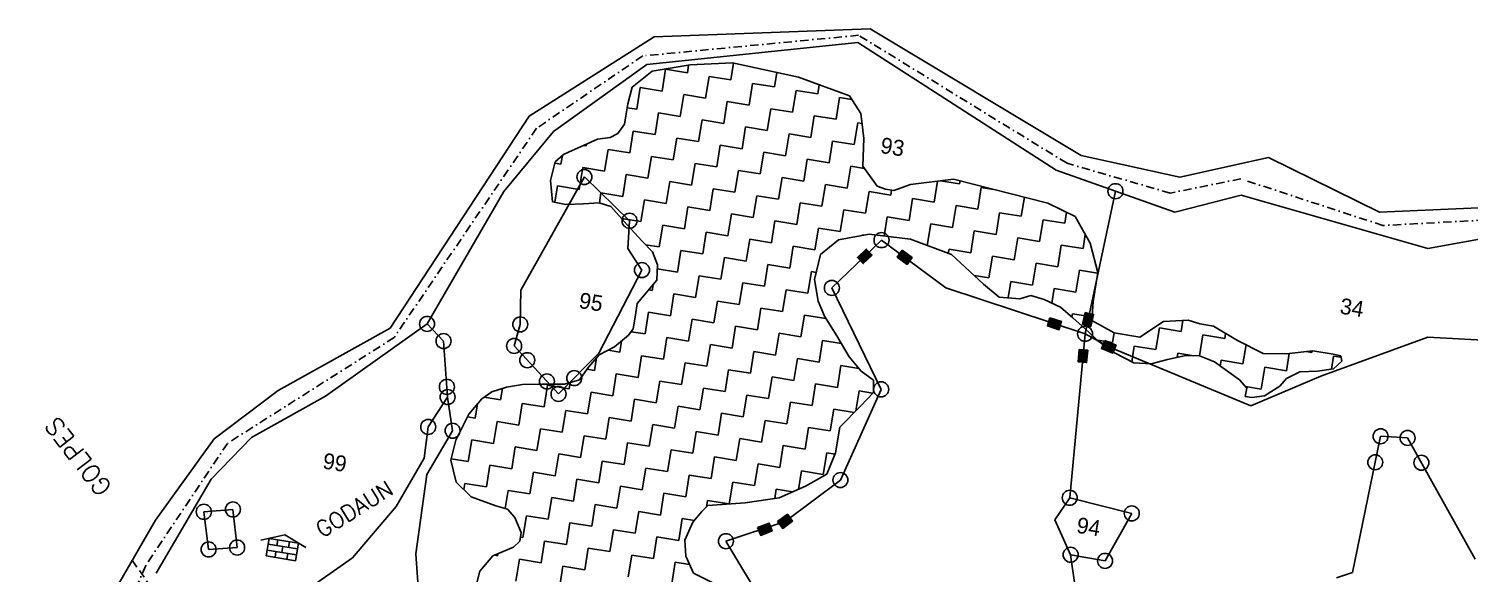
# Model space of a CAD drawing. Header units: metres. Extents: x 318079 to 324759, y 1863980 to 1868406.
# Drawn here: x 320701 to 321569, y 1867805 to 1868132 of the extents above; entities that cross this region are included whole.
import ezdxf

# ---------------------------------------------------------------- set-up
doc = ezdxf.new("R2010")
doc.units = ezdxf.units.M
doc.linetypes.add('DASHDOT', pattern=[1, 0.5, -0.25, 0, -0.25])
doc.linetypes.add('DASHED', pattern=[0.75, 0.5, -0.25])
for name, color, linetype in [('LINE_FOOTPATH', 1, 'DASHED'), ('POLY_HATCH', 12, 'Continuous'), ('POLY_PARCEL', 6, 'Continuous'), ('POLY_WATER', 4, 'Continuous'), ('TEXT_MAPIN', 7, 'Continuous'), ('TEXT_MAPOUT', 7, 'Continuous'), ('TEXT_PARCEL', 7, 'Continuous'), ('V_BOUND_STREAM_LINE', 7, 'DASHDOT')]:
    doc.layers.add(name, color=color, linetype=linetype)
doc.styles.get("Standard").update_dxf_attribs({"font": 'simplex.shx'})
doc.styles.add('TEXT_MAP', font='')
doc.styles.get('TEXT_MAP').set_extended_font_data('Kruti Dev 050')

msp = doc.modelspace()

# ---------------------------------------------------------------- hatches: boundary and pattern name
for points in [[(321200.45, 1867994.71), (321204, 1867991.02), (321209.32, 1867996.15), (321205.78, 1867999.83)], [(321230.4, 1867990.58), (321233.45, 1867994.69), (321227.51, 1867999.09), (321224.46, 1867994.98)], [(321321.94, 1867951.24), (321323.54, 1867956.09), (321316.52, 1867958.41), (321314.92, 1867953.55)], [(321342.74, 1867960.43), (321337.74, 1867961.5), (321336.2, 1867954.27), (321341.2, 1867953.21)], [(321354.35, 1867937.11), (321356.31, 1867941.83), (321349.48, 1867944.66), (321347.52, 1867939.94)], [(321333.49, 1867931.96), (321338.58, 1867931.48), (321339.27, 1867938.84), (321334.18, 1867939.32)], [(321161.41, 1867835.97), (321158.35, 1867840.07), (321152.43, 1867835.64), (321155.49, 1867831.55)], [(321149.1, 1867830.03), (321147.25, 1867834.8), (321140.36, 1867832.12), (321142.21, 1867827.36)]]:
    msp.add_hatch(color=256).paths.add_polyline_path(points)

# ---------------------------------------------------------------- linework, layer by layer
for p, q in [((320846, 1867825.56), (320844.28, 1867814.95)), ((320844.85, 1867818.49), (320862.54, 1867815.63)), ((320863.12, 1867819.16), (320845.42, 1867822.03)), ((320863.69, 1867822.7), (320846, 1867825.56)), ((320851.3, 1867824.71), (320850.73, 1867821.17)), ((320853.7, 1867817.06), (320854.27, 1867820.6)), ((320857.81, 1867820.02), (320858.38, 1867823.56)), ((320861.97, 1867812.09), (320863.69, 1867822.7)), ((320844.28, 1867814.95), (320861.97, 1867812.09)), ((320850.16, 1867817.63), (320849.59, 1867814.09)), ((320856.66, 1867812.95), (320857.24, 1867816.48))]:
    msp.add_line(p, q)
for points in [[(321209.32, 1867996.15), (321204, 1867991.02), (321200.45, 1867994.71), (321205.78, 1867999.83)], [(321227.51, 1867999.09), (321233.45, 1867994.69), (321230.4, 1867990.58), (321224.46, 1867994.98)], [(321316.52, 1867958.41), (321323.54, 1867956.09), (321321.94, 1867951.24), (321314.92, 1867953.55)], [(321336.2, 1867954.27), (321337.74, 1867961.5), (321342.74, 1867960.43), (321341.2, 1867953.21)], [(321349.48, 1867944.66), (321356.31, 1867941.83), (321354.35, 1867937.11), (321347.52, 1867939.94)], [(321339.27, 1867938.84), (321338.58, 1867931.48), (321333.49, 1867931.96), (321334.18, 1867939.32)], [(321152.43, 1867835.64), (321158.35, 1867840.07), (321161.41, 1867835.97), (321155.49, 1867831.55)], [(321140.36, 1867832.12), (321147.25, 1867834.8), (321149.1, 1867830.03), (321142.21, 1867827.36)]]:
    msp.add_lwpolyline(points, close=True)
for points in [[(320855.42, 1867827.72), (320840.97, 1867824.41)], [(320855.42, 1867827.72), (320868.09, 1867820.03)]]:
    msp.add_lwpolyline(points)
for centre in [(321035.98, 1868043.21), (321355.97, 1868034.66), (321063.19, 1868016.84), (321215.01, 1868005.16), (321070.7, 1867987.17), (321185.08, 1867976.38), (320941.18, 1867954.73), (320997.38, 1867954.42), (320951.14, 1867944.4), (321337.63, 1867948.75), (320993.66, 1867941.44), (321001.59, 1867932.88), (321013.43, 1867920.08), (321029.89, 1867922.08), (320953.14, 1867916.81), (320953.59, 1867910.67), (321020.41, 1867912.54), (321214.8, 1867915.31), (320941.89, 1867892.68), (320956.59, 1867890.38), (321515.71, 1867887.06), (321531.96, 1867886.03), (321512.48, 1867871.37), (321540.27, 1867871.13), (321190.23, 1867860.7), (321328.4, 1867850.01), (320806.71, 1867841.56), (320824.26, 1867842.97), (321365.8, 1867840.61), (321121.28, 1867823.87), (320809.58, 1867818.9), (320826.77, 1867820.04), (321328.97, 1867815.69), (321349.7, 1867812)]:
    msp.add_circle(centre, 4.52)
at = {"layer": 'LINE_FOOTPATH', "ltscale": 10}
msp.add_line((320763.6, 1867812.43), (320789.25, 1867775.28), dxfattribs=at)
at = {"layer": 'POLY_HATCH'}
for p, q in [((321076.92, 1868107.03), (321064.81, 1868097.4)), ((321099.67, 1868110.72), (321076.92, 1868107.03)), ((321125.18, 1868111.86), (321099.67, 1868110.72)), ((321164.94, 1868103.32), (321125.18, 1868111.86)), ((321064.81, 1868097.4), (321062.13, 1868087.31)), ((321195.81, 1868092.01), (321164.94, 1868103.32)), ((321062.13, 1868087.31), (321060.96, 1868080.12)), ((321202.54, 1868081.44), (321195.81, 1868092.01)), ((321060.96, 1868080.12), (321060.13, 1868074.99)), ((321204.33, 1868066.41), (321202.54, 1868081.44)), ((321060.13, 1868074.99), (321056.05, 1868069.33)), ((321033.67, 1868061.37), (321026.83, 1868058.26)), ((321043.91, 1868066.03), (321033.67, 1868061.37)), ((321051.44, 1868066.92), (321043.91, 1868066.03)), ((321056.05, 1868069.33), (321051.44, 1868066.92)), ((321203.73, 1868049.66), (321204.33, 1868066.41)), ((321023.42, 1868056.71), (321018.47, 1868052.24)), ((321026.83, 1868058.26), (321023.42, 1868056.71)), ((321018.47, 1868052.24), (321015.62, 1868041.12)), ((321212.35, 1868037.73), (321203.73, 1868049.66)), ((321015.62, 1868041.12), (321016.71, 1868028.31)), ((321217.33, 1868035.87), (321212.35, 1868037.73)), ((321222.47, 1868035.04), (321217.33, 1868035.87)), ((321232.55, 1868038.68), (321222.47, 1868035.04)), ((321258.39, 1868041.87), (321232.55, 1868038.68)), ((321315.13, 1868027.43), (321258.39, 1868041.87)), ((321016.71, 1868028.31), (321024.75, 1868026.7)), ((321024.75, 1868026.7), (321035.37, 1868027.09)), ((321035.37, 1868027.09), (321044.95, 1868027.64)), ((321044.95, 1868027.64), (321051.98, 1868025.45)), ((321331.78, 1868019.47), (321315.13, 1868027.43)), ((321051.98, 1868025.45), (321061.8, 1868014.39)), ((321340.76, 1868003.27), (321331.78, 1868019.47)), ((321061.8, 1868014.39), (321070.75, 1868004.51)), ((321070.75, 1868004.51), (321077.12, 1867998.22)), ((321178.16, 1867996.59), (321189.07, 1868005.36)), ((321189.07, 1868005.36), (321207.55, 1868008.69)), ((321207.55, 1868008.69), (321232.39, 1868005.72)), ((321232.39, 1868005.72), (321257.26, 1867996.43)), ((321345.3, 1867985.69), (321340.76, 1868003.27)), ((321077.12, 1867998.22), (321080.07, 1867990.37)), ((321174.64, 1867981.37), (321178.16, 1867996.59)), ((321257.26, 1867996.43), (321276.53, 1867978.58)), ((321080.07, 1867990.37), (321079.6, 1867980.97)), ((321342.48, 1867968.24), (321345.3, 1867985.69)), ((321079.6, 1867980.97), (321067.86, 1867967.07)), ((321176.76, 1867968.39), (321174.64, 1867981.37)), ((321276.53, 1867978.58), (321285.81, 1867970.76)), ((321067.86, 1867967.07), (321066.53, 1867958.86)), ((321180.58, 1867959.34), (321176.76, 1867968.39)), ((321285.81, 1867970.76), (321298.31, 1867969.79)), ((321298.31, 1867969.79), (321304.98, 1867971.87)), ((321304.98, 1867971.87), (321313.04, 1867969.51)), ((321313.04, 1867969.51), (321322.82, 1867964.77)), ((321341.68, 1867956.79), (321342.48, 1867968.24)), ((321066.53, 1867958.86), (321065.37, 1867951.68)), ((321188.17, 1867947.59), (321180.58, 1867959.34)), ((321322.82, 1867964.77), (321330.22, 1867958.31)), ((321330.22, 1867958.31), (321337.61, 1867951.85)), ((321065.37, 1867951.68), (321062.65, 1867947.91)), ((321337.61, 1867951.85), (321345.87, 1867944.19)), ((321355.25, 1867949.33), (321341.68, 1867956.79)), ((321370.67, 1867946.83), (321355.25, 1867949.33)), ((321384.83, 1867956.13), (321370.67, 1867946.83)), ((321399.72, 1867956.88), (321384.83, 1867956.13)), ((321406.75, 1867954.69), (321399.72, 1867956.88)), ((321414.98, 1867953.36), (321406.75, 1867954.69)), ((321429.4, 1867944.7), (321414.98, 1867953.36)), ((321054.12, 1867940.86), (321044.9, 1867936.03)), ((321062.65, 1867947.91), (321054.12, 1867940.86)), ((321195.6, 1867934.8), (321188.17, 1867947.59)), ((321345.87, 1867944.19), (321355.32, 1867937.4)), ((321445.02, 1867936.91), (321429.4, 1867944.7)), ((321044.9, 1867936.03), (321038.43, 1867928.65)), ((321202.66, 1867926.29), (321195.6, 1867934.8)), ((321355.32, 1867937.4), (321366.99, 1867931.3)), ((321366.99, 1867931.3), (321377.44, 1867930.66)), ((321377.44, 1867930.66), (321387.36, 1867933.27)), ((321387.36, 1867933.27), (321398.3, 1867935.71)), ((321398.3, 1867935.71), (321406.69, 1867935.41)), ((321406.69, 1867935.41), (321415.61, 1867931.86)), ((321415.61, 1867931.86), (321430.73, 1867920.99)), ((321458.72, 1867936.8), (321445.02, 1867936.91)), ((321474.8, 1867938.41), (321458.72, 1867936.8)), ((321487.14, 1867936.42), (321474.8, 1867938.41)), ((321491.81, 1867935.46), (321487.14, 1867936.42)), ((321487.4, 1867927.75), (321492.34, 1867932.22)), ((321492.34, 1867932.22), (321491.81, 1867935.46)), ((321038.43, 1867928.65), (321032.99, 1867921.11)), ((321210.22, 1867920.85), (321202.66, 1867926.29)), ((321459.01, 1867921.81), (321467.03, 1867925.78)), ((321467.03, 1867925.78), (321477.65, 1867926.17)), ((321477.65, 1867926.17), (321487.4, 1867927.75)), ((320980.13, 1867913.87), (320974.16, 1867909.57)), ((320989.02, 1867916.64), (320980.13, 1867913.87)), ((320998.77, 1867918.22), (320989.02, 1867916.64)), ((321010.41, 1867918.44), (320998.77, 1867918.22)), ((321024.1, 1867918.34), (321010.41, 1867918.44)), ((321032.99, 1867921.11), (321024.1, 1867918.34)), ((321210.09, 1867913.5), (321210.22, 1867920.85)), ((321430.73, 1867920.99), (321435.21, 1867916.05)), ((321435.21, 1867916.05), (321434.07, 1867911.1)), ((321445.71, 1867911.33), (321455.09, 1867917.18)), ((321455.09, 1867917.18), (321459.01, 1867921.81)), ((320974.16, 1867909.57), (320966.33, 1867900.3)), ((321189.82, 1867892.56), (321202.42, 1867905.26)), ((321202.42, 1867905.26), (321210.09, 1867913.5)), ((321434.07, 1867911.1), (321438.18, 1867910.44)), ((321438.18, 1867910.44), (321445.71, 1867911.33)), ((320966.33, 1867900.3), (320958.53, 1867884.71)), ((321187.33, 1867877.16), (321189.82, 1867892.56)), ((320958.53, 1867884.71), (320955.51, 1867872.56)), ((320955.51, 1867872.56), (320958.66, 1867859.42)), ((321182.09, 1867864.32), (321187.33, 1867877.16)), ((321169.28, 1867856.92), (321182.09, 1867864.32)), ((320958.66, 1867859.42), (320967.78, 1867850.57)), ((321153.4, 1867850.01), (321169.28, 1867856.92)), ((320967.78, 1867850.57), (320982.56, 1867845.25)), ((320982.56, 1867845.25), (320989.6, 1867843.06)), ((321106.7, 1867841.77), (321110.45, 1867845.37)), ((321110.45, 1867845.37), (321132.87, 1867847.01)), ((321132.87, 1867847.01), (321153.4, 1867850.01)), ((320989.6, 1867843.06), (320994.07, 1867838.12)), ((320994.07, 1867838.12), (320997.88, 1867829.08)), ((321101.42, 1867835.25), (321106.7, 1867841.77)), ((320997.88, 1867829.08), (320997.05, 1867823.95)), ((321096.51, 1867824.46), (321101.42, 1867835.25)), ((320993.31, 1867820.35), (320980.84, 1867814.99)), ((320997.05, 1867823.95), (320993.31, 1867820.35)), ((321097.08, 1867814.89), (321096.51, 1867824.46)), ((320980.84, 1867814.99), (320973.01, 1867805.73)), ((321101.75, 1867804.66), (321097.08, 1867814.89)), ((320973.01, 1867805.73), (320970.32, 1867795.63)), ((321126.23, 1867792.42), (321101.75, 1867804.66))]:
    msp.add_line(p, q, dxfattribs=at)
at = {"layer": 'POLY_HATCH', "linetype": 'Continuous'}
for p, q in [((321082.79, 1868094.94), (321084.91, 1868108.05)), ((321082.79, 1868094.94), (321084.91, 1868108.05)), ((321084.91, 1868108.05), (321098.02, 1868105.93)), ((321084.91, 1868108.05), (321098.02, 1868105.93)), ((321098.02, 1868105.93), (321098.77, 1868110.57)), ((321098.02, 1868105.93), (321098.77, 1868110.57)), ((321124.23, 1868101.69), (321125.85, 1868111.71)), ((321124.23, 1868101.69), (321125.85, 1868111.71)), ((321150.44, 1868097.45), (321151.84, 1868106.13)), ((321150.44, 1868097.45), (321151.84, 1868106.13)), ((321067.57, 1868083.96), (321069.69, 1868097.06)), ((321067.57, 1868083.96), (321069.69, 1868097.06)), ((321069.69, 1868097.06), (321082.79, 1868094.94)), ((321069.69, 1868097.06), (321082.79, 1868094.94)), ((321109, 1868090.7), (321111.12, 1868103.81)), ((321109, 1868090.7), (321111.12, 1868103.81)), ((321111.12, 1868103.81), (321124.23, 1868101.69)), ((321111.12, 1868103.81), (321124.23, 1868101.69)), ((321135.21, 1868086.46), (321137.33, 1868099.57)), ((321135.21, 1868086.46), (321137.33, 1868099.57)), ((321137.33, 1868099.57), (321150.44, 1868097.45)), ((321137.33, 1868099.57), (321150.44, 1868097.45)), ((321176.65, 1868093.21), (321177.54, 1868098.7)), ((321176.65, 1868093.21), (321177.54, 1868098.7)), ((321093.78, 1868079.72), (321095.9, 1868092.82)), ((321093.78, 1868079.72), (321095.9, 1868092.82)), ((321095.9, 1868092.82), (321109, 1868090.7)), ((321095.9, 1868092.82), (321109, 1868090.7)), ((321119.99, 1868075.48), (321122.11, 1868088.58)), ((321119.99, 1868075.48), (321122.11, 1868088.58)), ((321122.11, 1868088.58), (321135.21, 1868086.46)), ((321122.11, 1868088.58), (321135.21, 1868086.46)), ((321161.42, 1868082.22), (321163.54, 1868095.33)), ((321161.42, 1868082.22), (321163.54, 1868095.33)), ((321163.54, 1868095.33), (321176.65, 1868093.21)), ((321163.54, 1868095.33), (321176.65, 1868093.21)), ((321187.63, 1868077.98), (321189.75, 1868091.09)), ((321187.63, 1868077.98), (321189.75, 1868091.09)), ((321189.75, 1868091.09), (321197.16, 1868089.89)), ((321189.75, 1868091.09), (321197.16, 1868089.89)), ((321061.74, 1868084.9), (321067.57, 1868083.96)), ((321061.74, 1868084.9), (321067.57, 1868083.96)), ((321078.55, 1868068.73), (321080.67, 1868081.84)), ((321078.55, 1868068.73), (321080.67, 1868081.84)), ((321080.67, 1868081.84), (321093.78, 1868079.72)), ((321080.67, 1868081.84), (321093.78, 1868079.72)), ((321146.2, 1868071.24), (321148.32, 1868084.34)), ((321146.2, 1868071.24), (321148.32, 1868084.34)), ((321148.32, 1868084.34), (321161.42, 1868082.22)), ((321148.32, 1868084.34), (321161.42, 1868082.22)), ((321172.41, 1868067), (321174.53, 1868080.1)), ((321172.41, 1868067), (321174.53, 1868080.1)), ((321174.53, 1868080.1), (321187.63, 1868077.98)), ((321174.53, 1868080.1), (321187.63, 1868077.98)), ((321063.33, 1868057.75), (321065.45, 1868070.85)), ((321063.33, 1868057.75), (321065.45, 1868070.85)), ((321065.45, 1868070.85), (321078.55, 1868068.73)), ((321065.45, 1868070.85), (321078.55, 1868068.73)), ((321104.76, 1868064.49), (321106.88, 1868077.6)), ((321104.76, 1868064.49), (321106.88, 1868077.6)), ((321106.88, 1868077.6), (321119.99, 1868075.48)), ((321106.88, 1868077.6), (321119.99, 1868075.48)), ((321130.97, 1868060.25), (321133.09, 1868073.36)), ((321130.97, 1868060.25), (321133.09, 1868073.36)), ((321133.09, 1868073.36), (321146.2, 1868071.24)), ((321133.09, 1868073.36), (321146.2, 1868071.24)), ((321198.62, 1868062.76), (321200.74, 1868075.86)), ((321198.62, 1868062.76), (321200.74, 1868075.86)), ((321200.74, 1868075.86), (321203.26, 1868075.46)), ((321200.74, 1868075.86), (321203.26, 1868075.46)), ((321035.57, 1868062.24), (321037.12, 1868061.98)), ((321035.57, 1868062.24), (321037.12, 1868061.98)), ((321037.12, 1868061.98), (321037.28, 1868063.02)), ((321037.12, 1868061.98), (321037.28, 1868063.02)), ((321089.54, 1868053.51), (321091.66, 1868066.61)), ((321089.54, 1868053.51), (321091.66, 1868066.61)), ((321091.66, 1868066.61), (321104.76, 1868064.49)), ((321091.66, 1868066.61), (321104.76, 1868064.49)), ((321115.75, 1868049.27), (321117.87, 1868062.37)), ((321115.75, 1868049.27), (321117.87, 1868062.37)), ((321117.87, 1868062.37), (321130.97, 1868060.25)), ((321117.87, 1868062.37), (321130.97, 1868060.25)), ((321157.18, 1868056.01), (321159.3, 1868069.12)), ((321157.18, 1868056.01), (321159.3, 1868069.12)), ((321159.3, 1868069.12), (321172.41, 1868067)), ((321159.3, 1868069.12), (321172.41, 1868067)), ((321183.39, 1868051.77), (321185.51, 1868064.88)), ((321183.39, 1868051.77), (321185.51, 1868064.88)), ((321185.51, 1868064.88), (321198.62, 1868062.76)), ((321185.51, 1868064.88), (321198.62, 1868062.76)), ((321021.89, 1868051), (321022.71, 1868056.07)), ((321021.89, 1868051), (321022.71, 1868056.07)), ((321048.1, 1868046.76), (321050.22, 1868059.86)), ((321048.1, 1868046.76), (321050.22, 1868059.86)), ((321050.22, 1868059.86), (321063.33, 1868057.75)), ((321050.22, 1868059.86), (321063.33, 1868057.75)), ((321074.31, 1868042.52), (321076.43, 1868055.63)), ((321074.31, 1868042.52), (321076.43, 1868055.63)), ((321076.43, 1868055.63), (321089.54, 1868053.51)), ((321076.43, 1868055.63), (321089.54, 1868053.51)), ((321141.96, 1868045.03), (321144.08, 1868058.13)), ((321141.96, 1868045.03), (321144.08, 1868058.13)), ((321144.08, 1868058.13), (321157.18, 1868056.01)), ((321144.08, 1868058.13), (321157.18, 1868056.01)), ((321168.17, 1868040.79), (321170.29, 1868053.89)), ((321168.17, 1868040.79), (321170.29, 1868053.89)), ((321170.29, 1868053.89), (321183.39, 1868051.77)), ((321170.29, 1868053.89), (321183.39, 1868051.77)), ((321018.3, 1868051.58), (321021.89, 1868051)), ((321018.3, 1868051.58), (321021.89, 1868051)), ((321032.88, 1868035.77), (321035, 1868048.88)), ((321032.88, 1868035.77), (321035, 1868048.88)), ((321035, 1868048.88), (321048.1, 1868046.76)), ((321035, 1868048.88), (321048.1, 1868046.76)), ((321059.09, 1868031.53), (321061.21, 1868044.64)), ((321059.09, 1868031.53), (321061.21, 1868044.64)), ((321061.21, 1868044.64), (321074.31, 1868042.52)), ((321061.21, 1868044.64), (321074.31, 1868042.52)), ((321100.52, 1868038.28), (321102.64, 1868051.39)), ((321100.52, 1868038.28), (321102.64, 1868051.39)), ((321102.64, 1868051.39), (321115.75, 1868049.27)), ((321102.64, 1868051.39), (321115.75, 1868049.27)), ((321126.73, 1868034.04), (321128.85, 1868047.15)), ((321126.73, 1868034.04), (321128.85, 1868047.15)), ((321128.85, 1868047.15), (321141.96, 1868045.03)), ((321128.85, 1868047.15), (321141.96, 1868045.03)), ((321194.38, 1868036.55), (321196.5, 1868049.65)), ((321194.38, 1868036.55), (321196.5, 1868049.65)), ((321196.5, 1868049.65), (321204.7, 1868048.33)), ((321196.5, 1868049.65), (321204.7, 1868048.33)), ((321018.17, 1868028.02), (321019.77, 1868037.89)), ((321018.17, 1868028.02), (321019.77, 1868037.89)), ((321019.77, 1868037.89), (321032.88, 1868035.77)), ((321019.77, 1868037.89), (321032.88, 1868035.77)), ((321085.3, 1868027.29), (321087.42, 1868040.4)), ((321085.3, 1868027.29), (321087.42, 1868040.4)), ((321087.42, 1868040.4), (321100.52, 1868038.28)), ((321087.42, 1868040.4), (321100.52, 1868038.28)), ((321111.51, 1868023.06), (321113.63, 1868036.16)), ((321111.51, 1868023.06), (321113.63, 1868036.16)), ((321113.63, 1868036.16), (321126.73, 1868034.04)), ((321113.63, 1868036.16), (321126.73, 1868034.04)), ((321152.94, 1868029.8), (321155.06, 1868042.91)), ((321152.94, 1868029.8), (321155.06, 1868042.91)), ((321155.06, 1868042.91), (321168.17, 1868040.79)), ((321155.06, 1868042.91), (321168.17, 1868040.79)), ((321179.15, 1868025.56), (321181.27, 1868038.67)), ((321179.15, 1868025.56), (321181.27, 1868038.67)), ((321181.27, 1868038.67), (321194.38, 1868036.55)), ((321181.27, 1868038.67), (321194.38, 1868036.55)), ((321220.59, 1868032.31), (321221.07, 1868035.27)), ((321220.59, 1868032.31), (321221.07, 1868035.27)), ((321246.8, 1868028.07), (321248.84, 1868040.69)), ((321246.8, 1868028.07), (321248.84, 1868040.69)), ((321250.58, 1868040.9), (321262.03, 1868039.05)), ((321250.58, 1868040.9), (321262.03, 1868039.05)), ((321262.03, 1868039.05), (321262.32, 1868040.87)), ((321262.03, 1868039.05), (321262.32, 1868040.87)), ((321273.01, 1868023.83), (321275.13, 1868036.93)), ((321273.01, 1868023.83), (321275.13, 1868036.93)), ((321275.13, 1868036.93), (321282.4, 1868035.76)), ((321275.13, 1868036.93), (321282.4, 1868035.76)), ((321045.01, 1868027.63), (321045.98, 1868033.65)), ((321045.01, 1868027.63), (321045.98, 1868033.65)), ((321045.98, 1868033.65), (321059.09, 1868031.53)), ((321045.98, 1868033.65), (321059.09, 1868031.53)), ((321070.07, 1868016.31), (321072.19, 1868029.41)), ((321070.07, 1868016.31), (321072.19, 1868029.41)), ((321072.19, 1868029.41), (321085.3, 1868027.29)), ((321072.19, 1868029.41), (321085.3, 1868027.29)), ((321137.72, 1868018.82), (321139.84, 1868031.92)), ((321137.72, 1868018.82), (321139.84, 1868031.92)), ((321139.84, 1868031.92), (321152.94, 1868029.8)), ((321139.84, 1868031.92), (321152.94, 1868029.8)), ((321163.93, 1868014.58), (321166.05, 1868027.68)), ((321163.93, 1868014.58), (321166.05, 1868027.68)), ((321166.05, 1868027.68), (321179.15, 1868025.56)), ((321166.05, 1868027.68), (321179.15, 1868025.56)), ((321205.37, 1868021.32), (321207.49, 1868034.43)), ((321205.37, 1868021.32), (321207.49, 1868034.43)), ((321207.49, 1868034.43), (321220.59, 1868032.31)), ((321207.49, 1868034.43), (321220.59, 1868032.31)), ((321231.58, 1868017.08), (321233.7, 1868030.19)), ((321231.58, 1868017.08), (321233.7, 1868030.19)), ((321233.7, 1868030.19), (321246.8, 1868028.07)), ((321233.7, 1868030.19), (321246.8, 1868028.07)), ((321299.22, 1868019.59), (321301.07, 1868031.01)), ((321299.22, 1868019.59), (321301.07, 1868031.01)), ((321058.42, 1868018.19), (321070.07, 1868016.31)), ((321058.42, 1868018.19), (321070.07, 1868016.31)), ((321096.28, 1868012.07), (321098.4, 1868025.17)), ((321096.28, 1868012.07), (321098.4, 1868025.17)), ((321098.4, 1868025.17), (321111.51, 1868023.06)), ((321098.4, 1868025.17), (321111.51, 1868023.06)), ((321122.49, 1868007.83), (321124.61, 1868020.94)), ((321122.49, 1868007.83), (321124.61, 1868020.94)), ((321124.61, 1868020.94), (321137.72, 1868018.82)), ((321124.61, 1868020.94), (321137.72, 1868018.82)), ((321190.14, 1868010.34), (321192.26, 1868023.44)), ((321190.14, 1868010.34), (321192.26, 1868023.44)), ((321192.26, 1868023.44), (321205.37, 1868021.32)), ((321192.26, 1868023.44), (321205.37, 1868021.32)), ((321216.6, 1868007.61), (321218.47, 1868019.2)), ((321216.6, 1868007.61), (321218.47, 1868019.2)), ((321218.47, 1868019.2), (321231.58, 1868017.08)), ((321218.47, 1868019.2), (321231.58, 1868017.08)), ((321257.79, 1868012.84), (321259.91, 1868025.95)), ((321257.79, 1868012.84), (321259.91, 1868025.95)), ((321259.91, 1868025.95), (321273.01, 1868023.83)), ((321259.91, 1868025.95), (321273.01, 1868023.83)), ((321284, 1868008.6), (321286.12, 1868021.71)), ((321284, 1868008.6), (321286.12, 1868021.71)), ((321286.12, 1868021.71), (321299.22, 1868019.59)), ((321286.12, 1868021.71), (321299.22, 1868019.59)), ((321325.43, 1868015.35), (321326.51, 1868021.99)), ((321325.43, 1868015.35), (321326.51, 1868021.99)), ((321081.06, 1868001.08), (321083.18, 1868014.19)), ((321081.06, 1868001.08), (321083.18, 1868014.19)), ((321083.18, 1868014.19), (321096.28, 1868012.07)), ((321083.18, 1868014.19), (321096.28, 1868012.07)), ((321107.27, 1867996.84), (321109.39, 1868009.95)), ((321107.27, 1867996.84), (321109.39, 1868009.95)), ((321109.39, 1868009.95), (321122.49, 1868007.83)), ((321109.39, 1868009.95), (321122.49, 1868007.83)), ((321148.7, 1868003.59), (321150.82, 1868016.7)), ((321148.7, 1868003.59), (321150.82, 1868016.7)), ((321150.82, 1868016.7), (321163.93, 1868014.58)), ((321150.82, 1868016.7), (321163.93, 1868014.58)), ((321174.92, 1867999.35), (321177.03, 1868012.46)), ((321174.92, 1867999.35), (321177.03, 1868012.46)), ((321177.03, 1868012.46), (321190.14, 1868010.34)), ((321177.03, 1868012.46), (321190.14, 1868010.34)), ((321242.57, 1868001.92), (321244.68, 1868014.96)), ((321242.57, 1868001.92), (321244.68, 1868014.96)), ((321244.68, 1868014.96), (321257.79, 1868012.84)), ((321244.68, 1868014.96), (321257.79, 1868012.84)), ((321268.77, 1867997.62), (321270.89, 1868010.72)), ((321268.77, 1867997.62), (321270.89, 1868010.72)), ((321270.89, 1868010.72), (321284, 1868008.6)), ((321270.89, 1868010.72), (321284, 1868008.6)), ((321310.21, 1868004.36), (321312.33, 1868017.47)), ((321310.21, 1868004.36), (321312.33, 1868017.47)), ((321312.33, 1868017.47), (321325.43, 1868015.35)), ((321312.33, 1868017.47), (321325.43, 1868015.35)), ((321072.88, 1868002.41), (321081.06, 1868001.08)), ((321072.88, 1868002.41), (321081.06, 1868001.08)), ((321133.48, 1867992.6), (321135.6, 1868005.71)), ((321133.48, 1867992.6), (321135.6, 1868005.71)), ((321135.6, 1868005.71), (321148.7, 1868003.59)), ((321135.6, 1868005.71), (321148.7, 1868003.59)), ((321159.69, 1867988.37), (321161.81, 1868001.47)), ((321159.69, 1867988.37), (321161.81, 1868001.47)), ((321161.81, 1868001.47), (321174.92, 1867999.35)), ((321161.81, 1868001.47), (321174.92, 1867999.35)), ((321203.19, 1868007.9), (321203.25, 1868008.22)), ((321203.19, 1868007.9), (321203.25, 1868008.22)), ((321203.25, 1868008.22), (321204.13, 1868008.07)), ((321203.25, 1868008.22), (321204.13, 1868008.07)), ((321294.98, 1867993.38), (321297.1, 1868006.48)), ((321294.98, 1867993.38), (321297.1, 1868006.48)), ((321297.1, 1868006.48), (321310.21, 1868004.36)), ((321297.1, 1868006.48), (321310.21, 1868004.36)), ((321321.19, 1867989.14), (321323.31, 1868002.24)), ((321321.19, 1867989.14), (321323.31, 1868002.24)), ((321323.31, 1868002.24), (321336.42, 1868000.12)), ((321323.31, 1868002.24), (321336.42, 1868000.12)), ((321336.42, 1868000.12), (321337.79, 1868008.62)), ((321336.42, 1868000.12), (321337.79, 1868008.62)), ((321092.04, 1867985.86), (321094.16, 1867998.96)), ((321092.04, 1867985.86), (321094.16, 1867998.96)), ((321094.16, 1867998.96), (321107.27, 1867996.84)), ((321094.16, 1867998.96), (321107.27, 1867996.84)), ((321118.25, 1867981.62), (321120.37, 1867994.72)), ((321118.25, 1867981.62), (321120.37, 1867994.72)), ((321120.37, 1867994.72), (321133.48, 1867992.6)), ((321120.37, 1867994.72), (321133.48, 1867992.6)), ((321255.25, 1867997.18), (321255.67, 1867999.74)), ((321255.25, 1867997.18), (321255.67, 1867999.74)), ((321255.67, 1867999.74), (321268.77, 1867997.62)), ((321255.67, 1867999.74), (321268.77, 1867997.62)), ((321279.76, 1867982.39), (321281.88, 1867995.5)), ((321279.76, 1867982.39), (321281.88, 1867995.5)), ((321281.88, 1867995.5), (321294.98, 1867993.38)), ((321281.88, 1867995.5), (321294.98, 1867993.38)), ((321079.94, 1867987.82), (321092.04, 1867985.86)), ((321079.94, 1867987.82), (321092.04, 1867985.86)), ((321103.03, 1867970.63), (321105.15, 1867983.74)), ((321103.03, 1867970.63), (321105.15, 1867983.74)), ((321105.15, 1867983.74), (321118.25, 1867981.62)), ((321105.15, 1867983.74), (321118.25, 1867981.62)), ((321144.46, 1867977.38), (321146.58, 1867990.49)), ((321144.46, 1867977.38), (321146.58, 1867990.49)), ((321146.58, 1867990.49), (321159.69, 1867988.37)), ((321146.58, 1867990.49), (321159.69, 1867988.37)), ((321170.68, 1867973.14), (321172.8, 1867986.25)), ((321170.68, 1867973.14), (321172.8, 1867986.25)), ((321172.8, 1867986.25), (321175.66, 1867985.78)), ((321172.8, 1867986.25), (321175.66, 1867985.78)), ((321270.86, 1867983.83), (321279.76, 1867982.39)), ((321270.86, 1867983.83), (321279.76, 1867982.39)), ((321305.97, 1867978.15), (321308.09, 1867991.26)), ((321305.97, 1867978.15), (321308.09, 1867991.26)), ((321308.09, 1867991.26), (321321.19, 1867989.14)), ((321308.09, 1867991.26), (321321.19, 1867989.14)), ((321332.18, 1867973.91), (321334.3, 1867987.02)), ((321332.18, 1867973.91), (321334.3, 1867987.02)), ((321334.3, 1867987.02), (321345.23, 1867985.25)), ((321334.3, 1867987.02), (321345.23, 1867985.25)), ((321074.74, 1867975.21), (321076.82, 1867974.87)), ((321074.74, 1867975.21), (321076.82, 1867974.87)), ((321076.82, 1867974.87), (321077.38, 1867978.34)), ((321076.82, 1867974.87), (321077.38, 1867978.34)), ((321129.24, 1867966.39), (321131.36, 1867979.5)), ((321129.24, 1867966.39), (321131.36, 1867979.5)), ((321131.36, 1867979.5), (321144.46, 1867977.38)), ((321131.36, 1867979.5), (321144.46, 1867977.38)), ((321155.45, 1867962.15), (321157.57, 1867975.26)), ((321155.45, 1867962.15), (321157.57, 1867975.26)), ((321157.57, 1867975.26), (321170.68, 1867973.14)), ((321157.57, 1867975.26), (321170.68, 1867973.14)), ((321291.26, 1867970.33), (321292.86, 1867980.27)), ((321291.26, 1867970.33), (321292.86, 1867980.27)), ((321292.86, 1867980.27), (321305.97, 1867978.15)), ((321292.86, 1867980.27), (321305.97, 1867978.15)), ((321317.66, 1867967.27), (321319.07, 1867976.03)), ((321317.66, 1867967.27), (321319.07, 1867976.03)), ((321319.07, 1867976.03), (321332.18, 1867973.91)), ((321319.07, 1867976.03), (321332.18, 1867973.91)), ((321087.8, 1867959.65), (321089.92, 1867972.75)), ((321087.8, 1867959.65), (321089.92, 1867972.75)), ((321089.92, 1867972.75), (321103.03, 1867970.63)), ((321089.92, 1867972.75), (321103.03, 1867970.63)), ((321114.01, 1867955.41), (321116.13, 1867968.51)), ((321114.01, 1867955.41), (321116.13, 1867968.51)), ((321116.13, 1867968.51), (321129.24, 1867966.39)), ((321116.13, 1867968.51), (321129.24, 1867966.39)), ((321072.58, 1867948.66), (321074.7, 1867961.77)), ((321072.58, 1867948.66), (321074.7, 1867961.77)), ((321074.7, 1867961.77), (321087.8, 1867959.65)), ((321074.7, 1867961.77), (321087.8, 1867959.65)), ((321098.79, 1867944.42), (321100.91, 1867957.53)), ((321098.79, 1867944.42), (321100.91, 1867957.53)), ((321100.91, 1867957.53), (321114.01, 1867955.41)), ((321100.91, 1867957.53), (321114.01, 1867955.41)), ((321140.23, 1867951.17), (321142.34, 1867964.27)), ((321140.23, 1867951.17), (321142.34, 1867964.27)), ((321142.34, 1867964.27), (321155.45, 1867962.15)), ((321142.34, 1867964.27), (321155.45, 1867962.15)), ((321166.44, 1867946.93), (321168.56, 1867960.03)), ((321166.44, 1867946.93), (321168.56, 1867960.03)), ((321168.56, 1867960.03), (321181.48, 1867957.94)), ((321168.56, 1867960.03), (321181.48, 1867957.94)), ((321329.72, 1867958.74), (321330.06, 1867960.81)), ((321329.72, 1867958.74), (321330.06, 1867960.81)), ((321330.06, 1867960.81), (321341.83, 1867958.9)), ((321330.06, 1867960.81), (321341.83, 1867958.9)), ((321064.17, 1867950.02), (321072.58, 1867948.66)), ((321064.17, 1867950.02), (321072.58, 1867948.66)), ((321125, 1867940.18), (321127.12, 1867953.29)), ((321125, 1867940.18), (321127.12, 1867953.29)), ((321127.12, 1867953.29), (321140.23, 1867951.17)), ((321127.12, 1867953.29), (321140.23, 1867951.17)), ((321151.21, 1867935.94), (321153.33, 1867949.05)), ((321151.21, 1867935.94), (321153.33, 1867949.05)), ((321153.33, 1867949.05), (321166.44, 1867946.93)), ((321153.33, 1867949.05), (321166.44, 1867946.93)), ((321354.15, 1867943.46), (321355.11, 1867949.4)), ((321354.15, 1867943.46), (321355.11, 1867949.4)), ((321380.36, 1867939.22), (321382.48, 1867952.33)), ((321380.36, 1867939.22), (321382.48, 1867952.33)), ((321382.48, 1867952.33), (321395.59, 1867950.21)), ((321382.48, 1867952.33), (321395.59, 1867950.21)), ((321395.59, 1867950.21), (321396.64, 1867956.72)), ((321395.59, 1867950.21), (321396.64, 1867956.72)), ((321421.8, 1867945.97), (321422.28, 1867948.98)), ((321421.8, 1867945.97), (321422.28, 1867948.98)), ((321057.35, 1867937.68), (321058.45, 1867944.43)), ((321057.35, 1867937.68), (321058.45, 1867944.43)), ((321083.56, 1867933.44), (321085.68, 1867946.54)), ((321083.56, 1867933.44), (321085.68, 1867946.54)), ((321085.68, 1867946.54), (321098.79, 1867944.42)), ((321085.68, 1867946.54), (321098.79, 1867944.42)), ((321109.77, 1867929.2), (321111.89, 1867942.3)), ((321109.77, 1867929.2), (321111.89, 1867942.3)), ((321111.89, 1867942.3), (321125, 1867940.18)), ((321111.89, 1867942.3), (321125, 1867940.18)), ((321177.42, 1867931.7), (321179.54, 1867944.81)), ((321177.42, 1867931.7), (321179.54, 1867944.81)), ((321179.54, 1867944.81), (321190.84, 1867942.98)), ((321179.54, 1867944.81), (321190.84, 1867942.98)), ((321345.07, 1867944.93), (321354.15, 1867943.46)), ((321345.07, 1867944.93), (321354.15, 1867943.46)), ((321365.74, 1867931.95), (321367.26, 1867941.34)), ((321365.74, 1867931.95), (321367.26, 1867941.34)), ((321367.26, 1867941.34), (321380.36, 1867939.22)), ((321367.26, 1867941.34), (321380.36, 1867939.22)), ((321406.64, 1867935.41), (321408.69, 1867948.09)), ((321406.64, 1867935.41), (321408.69, 1867948.09)), ((321408.69, 1867948.09), (321421.8, 1867945.97)), ((321408.69, 1867948.09), (321421.8, 1867945.97)), ((321432.78, 1867930.74), (321434.62, 1867942.1)), ((321432.78, 1867930.74), (321434.62, 1867942.1)), ((321042.13, 1867926.69), (321043.35, 1867934.27)), ((321042.13, 1867926.69), (321043.35, 1867934.27)), ((321050.24, 1867938.83), (321057.35, 1867937.68)), ((321050.24, 1867938.83), (321057.35, 1867937.68)), ((321068.34, 1867922.45), (321070.46, 1867935.56)), ((321068.34, 1867922.45), (321070.46, 1867935.56)), ((321070.46, 1867935.56), (321083.56, 1867933.44)), ((321070.46, 1867935.56), (321083.56, 1867933.44)), ((321094.55, 1867918.21), (321096.67, 1867931.32)), ((321094.55, 1867918.21), (321096.67, 1867931.32)), ((321096.67, 1867931.32), (321109.77, 1867929.2)), ((321096.67, 1867931.32), (321109.77, 1867929.2)), ((321135.99, 1867924.96), (321138.11, 1867938.06)), ((321135.99, 1867924.96), (321138.11, 1867938.06)), ((321138.11, 1867938.06), (321151.21, 1867935.94)), ((321138.11, 1867938.06), (321151.21, 1867935.94)), ((321162.2, 1867920.72), (321164.32, 1867933.82)), ((321162.2, 1867920.72), (321164.32, 1867933.82)), ((321164.32, 1867933.82), (321177.42, 1867931.7)), ((321164.32, 1867933.82), (321177.42, 1867931.7)), ((321393.05, 1867934.54), (321393.47, 1867937.1)), ((321393.05, 1867934.54), (321393.47, 1867937.1)), ((321393.47, 1867937.1), (321403.17, 1867935.53)), ((321393.47, 1867937.1), (321403.17, 1867935.53)), ((321419.11, 1867929.34), (321419.68, 1867932.86)), ((321419.11, 1867929.34), (321419.68, 1867932.86)), ((321419.68, 1867932.86), (321432.78, 1867930.74)), ((321419.68, 1867932.86), (321432.78, 1867930.74)), ((321458.99, 1867926.5), (321460.69, 1867937)), ((321458.99, 1867926.5), (321460.69, 1867937)), ((321470.91, 1867938.02), (321474.22, 1867937.49)), ((321470.91, 1867938.02), (321474.22, 1867937.49)), ((321474.22, 1867937.49), (321474.36, 1867938.37)), ((321474.22, 1867937.49), (321474.36, 1867938.37)), ((321486.06, 1867927.53), (321487.32, 1867935.37)), ((321486.06, 1867927.53), (321487.32, 1867935.37)), ((321487.32, 1867935.37), (321491.95, 1867934.62)), ((321487.32, 1867935.37), (321491.95, 1867934.62)), ((321037.55, 1867927.43), (321042.13, 1867926.69)), ((321037.55, 1867927.43), (321042.13, 1867926.69)), ((321053.11, 1867911.47), (321055.23, 1867924.57)), ((321053.11, 1867911.47), (321055.23, 1867924.57)), ((321055.23, 1867924.57), (321068.34, 1867922.45)), ((321055.23, 1867924.57), (321068.34, 1867922.45)), ((321120.76, 1867913.97), (321122.88, 1867927.08)), ((321120.76, 1867913.97), (321122.88, 1867927.08)), ((321122.88, 1867927.08), (321135.99, 1867924.96)), ((321122.88, 1867927.08), (321135.99, 1867924.96)), ((321146.97, 1867909.73), (321149.09, 1867922.84)), ((321146.97, 1867909.73), (321149.09, 1867922.84)), ((321149.09, 1867922.84), (321162.2, 1867920.72)), ((321149.09, 1867922.84), (321162.2, 1867920.72)), ((321188.41, 1867916.48), (321190.53, 1867929.58)), ((321188.41, 1867916.48), (321190.53, 1867929.58)), ((321190.53, 1867929.58), (321201.38, 1867927.83)), ((321190.53, 1867929.58), (321201.38, 1867927.83)), ((321443.77, 1867915.52), (321445.89, 1867928.62)), ((321443.77, 1867915.52), (321445.89, 1867928.62)), ((321445.89, 1867928.62), (321458.99, 1867926.5)), ((321445.89, 1867928.62), (321458.99, 1867926.5)), ((320985.47, 1867908.96), (320986.59, 1867915.88)), ((320985.47, 1867908.96), (320986.59, 1867915.88)), ((321011.68, 1867904.72), (321013.8, 1867917.83)), ((321011.68, 1867904.72), (321013.8, 1867917.83)), ((321013.8, 1867917.83), (321026.9, 1867915.71)), ((321013.8, 1867917.83), (321026.9, 1867915.71)), ((321026.9, 1867915.71), (321027.5, 1867919.4)), ((321026.9, 1867915.71), (321027.5, 1867919.4)), ((321079.32, 1867907.23), (321081.44, 1867920.33)), ((321079.32, 1867907.23), (321081.44, 1867920.33)), ((321081.44, 1867920.33), (321094.55, 1867918.21)), ((321081.44, 1867920.33), (321094.55, 1867918.21)), ((321105.54, 1867902.99), (321107.66, 1867916.09)), ((321105.54, 1867902.99), (321107.66, 1867916.09)), ((321107.66, 1867916.09), (321120.76, 1867913.97)), ((321107.66, 1867916.09), (321120.76, 1867913.97)), ((321173.18, 1867905.49), (321175.3, 1867918.6)), ((321173.18, 1867905.49), (321175.3, 1867918.6)), ((321175.3, 1867918.6), (321188.41, 1867916.48)), ((321175.3, 1867918.6), (321188.41, 1867916.48)), ((321199.58, 1867902.39), (321201.51, 1867914.36)), ((321199.58, 1867902.39), (321201.51, 1867914.36)), ((321201.51, 1867914.36), (321209.66, 1867913.04)), ((321201.51, 1867914.36), (321209.66, 1867913.04)), ((321434.3, 1867917.05), (321443.77, 1867915.52)), ((321434.3, 1867917.05), (321443.77, 1867915.52)), ((320970.24, 1867897.98), (320971.63, 1867906.58)), ((320970.24, 1867897.98), (320971.63, 1867906.58)), ((320975.55, 1867910.57), (320985.47, 1867908.96)), ((320975.55, 1867910.57), (320985.47, 1867908.96)), ((320996.45, 1867893.74), (320998.57, 1867906.84)), ((320996.45, 1867893.74), (320998.57, 1867906.84)), ((320998.57, 1867906.84), (321011.68, 1867904.72)), ((320998.57, 1867906.84), (321011.68, 1867904.72)), ((321037.89, 1867900.48), (321040.01, 1867913.59)), ((321037.89, 1867900.48), (321040.01, 1867913.59)), ((321040.01, 1867913.59), (321053.11, 1867911.47)), ((321040.01, 1867913.59), (321053.11, 1867911.47)), ((321064.1, 1867896.24), (321066.22, 1867909.35)), ((321064.1, 1867896.24), (321066.22, 1867909.35)), ((321066.22, 1867909.35), (321079.32, 1867907.23)), ((321066.22, 1867909.35), (321079.32, 1867907.23)), ((321090.31, 1867892), (321092.43, 1867905.11)), ((321090.31, 1867892), (321092.43, 1867905.11)), ((321092.43, 1867905.11), (321105.54, 1867902.99)), ((321092.43, 1867905.11), (321105.54, 1867902.99)), ((321131.75, 1867898.75), (321133.87, 1867911.85)), ((321131.75, 1867898.75), (321133.87, 1867911.85)), ((321133.87, 1867911.85), (321146.97, 1867909.73)), ((321133.87, 1867911.85), (321146.97, 1867909.73)), ((321157.96, 1867894.51), (321160.08, 1867907.61)), ((321157.96, 1867894.51), (321160.08, 1867907.61)), ((321160.08, 1867907.61), (321173.18, 1867905.49)), ((321160.08, 1867907.61), (321173.18, 1867905.49)), ((320965.55, 1867898.73), (320970.24, 1867897.98)), ((320965.55, 1867898.73), (320970.24, 1867897.98)), ((321022.66, 1867889.5), (321024.78, 1867902.6)), ((321022.66, 1867889.5), (321024.78, 1867902.6)), ((321024.78, 1867902.6), (321037.89, 1867900.48)), ((321024.78, 1867902.6), (321037.89, 1867900.48)), ((321048.87, 1867885.26), (321050.99, 1867898.36)), ((321048.87, 1867885.26), (321050.99, 1867898.36)), ((321050.99, 1867898.36), (321064.1, 1867896.24)), ((321050.99, 1867898.36), (321064.1, 1867896.24)), ((321116.52, 1867887.76), (321118.64, 1867900.87)), ((321116.52, 1867887.76), (321118.64, 1867900.87)), ((321118.64, 1867900.87), (321131.75, 1867898.75)), ((321118.64, 1867900.87), (321131.75, 1867898.75)), ((321142.73, 1867883.52), (321144.85, 1867896.63)), ((321142.73, 1867883.52), (321144.85, 1867896.63)), ((321144.85, 1867896.63), (321157.96, 1867894.51)), ((321144.85, 1867896.63), (321157.96, 1867894.51)), ((321184.17, 1867890.27), (321186.29, 1867903.37)), ((321184.17, 1867890.27), (321186.29, 1867903.37)), ((321186.29, 1867903.37), (321198.58, 1867901.39)), ((321186.29, 1867903.37), (321198.58, 1867901.39)), ((320981.23, 1867882.75), (320983.35, 1867895.86)), ((320981.23, 1867882.75), (320983.35, 1867895.86)), ((320983.35, 1867895.86), (320996.45, 1867893.74)), ((320983.35, 1867895.86), (320996.45, 1867893.74)), ((321007.44, 1867878.51), (321009.56, 1867891.62)), ((321007.44, 1867878.51), (321009.56, 1867891.62)), ((321009.56, 1867891.62), (321022.66, 1867889.5)), ((321009.56, 1867891.62), (321022.66, 1867889.5)), ((321075.08, 1867881.02), (321077.2, 1867894.12)), ((321075.08, 1867881.02), (321077.2, 1867894.12)), ((321077.2, 1867894.12), (321090.31, 1867892)), ((321077.2, 1867894.12), (321090.31, 1867892)), ((321101.3, 1867876.78), (321103.42, 1867889.88)), ((321101.3, 1867876.78), (321103.42, 1867889.88)), ((321103.42, 1867889.88), (321116.52, 1867887.76)), ((321103.42, 1867889.88), (321116.52, 1867887.76)), ((321168.94, 1867879.28), (321171.06, 1867892.39)), ((321168.94, 1867879.28), (321171.06, 1867892.39)), ((321171.06, 1867892.39), (321184.17, 1867890.27)), ((321171.06, 1867892.39), (321184.17, 1867890.27)), ((320966, 1867871.76), (320968.12, 1867884.87)), ((320966, 1867871.76), (320968.12, 1867884.87)), ((320968.12, 1867884.87), (320981.23, 1867882.75)), ((320968.12, 1867884.87), (320981.23, 1867882.75)), ((320992.21, 1867867.52), (320994.33, 1867880.63)), ((320992.21, 1867867.52), (320994.33, 1867880.63)), ((320994.33, 1867880.63), (321007.44, 1867878.51)), ((320994.33, 1867880.63), (321007.44, 1867878.51)), ((321033.65, 1867874.27), (321035.77, 1867887.38)), ((321033.65, 1867874.27), (321035.77, 1867887.38)), ((321035.77, 1867887.38), (321048.87, 1867885.26)), ((321035.77, 1867887.38), (321048.87, 1867885.26)), ((321059.86, 1867870.03), (321061.98, 1867883.14)), ((321059.86, 1867870.03), (321061.98, 1867883.14)), ((321061.98, 1867883.14), (321075.08, 1867881.02)), ((321061.98, 1867883.14), (321075.08, 1867881.02)), ((321127.51, 1867872.54), (321129.63, 1867885.64)), ((321127.51, 1867872.54), (321129.63, 1867885.64)), ((321129.63, 1867885.64), (321142.73, 1867883.52)), ((321129.63, 1867885.64), (321142.73, 1867883.52)), ((321153.72, 1867868.3), (321155.84, 1867881.4)), ((321153.72, 1867868.3), (321155.84, 1867881.4)), ((321155.84, 1867881.4), (321168.94, 1867879.28)), ((321155.84, 1867881.4), (321168.94, 1867879.28)), ((320955.73, 1867873.43), (320966, 1867871.76)), ((320955.73, 1867873.43), (320966, 1867871.76)), ((321018.42, 1867863.29), (321020.54, 1867876.39)), ((321018.42, 1867863.29), (321020.54, 1867876.39)), ((321020.54, 1867876.39), (321033.65, 1867874.27)), ((321020.54, 1867876.39), (321033.65, 1867874.27)), ((321044.63, 1867859.05), (321046.75, 1867872.15)), ((321044.63, 1867859.05), (321046.75, 1867872.15)), ((321046.75, 1867872.15), (321059.86, 1867870.03)), ((321046.75, 1867872.15), (321059.86, 1867870.03)), ((321086.07, 1867865.79), (321088.19, 1867878.9)), ((321086.07, 1867865.79), (321088.19, 1867878.9)), ((321088.19, 1867878.9), (321101.3, 1867876.78)), ((321088.19, 1867878.9), (321101.3, 1867876.78)), ((321112.28, 1867861.55), (321114.4, 1867874.66)), ((321112.28, 1867861.55), (321114.4, 1867874.66)), ((321114.4, 1867874.66), (321127.51, 1867872.54)), ((321114.4, 1867874.66), (321127.51, 1867872.54)), ((321138.49, 1867857.31), (321140.61, 1867870.42)), ((321138.49, 1867857.31), (321140.61, 1867870.42)), ((321140.61, 1867870.42), (321153.72, 1867868.3)), ((321140.61, 1867870.42), (321153.72, 1867868.3)), ((321179.93, 1867864.06), (321182.05, 1867877.16)), ((321179.93, 1867864.06), (321182.05, 1867877.16)), ((321182.05, 1867877.16), (321187, 1867876.36)), ((321182.05, 1867877.16), (321187, 1867876.36)), ((320976.99, 1867856.54), (320979.11, 1867869.64)), ((320976.99, 1867856.54), (320979.11, 1867869.64)), ((320979.11, 1867869.64), (320992.21, 1867867.52)), ((320979.11, 1867869.64), (320992.21, 1867867.52)), ((321003.2, 1867852.3), (321005.32, 1867865.41)), ((321003.2, 1867852.3), (321005.32, 1867865.41)), ((321005.32, 1867865.41), (321018.42, 1867863.29)), ((321005.32, 1867865.41), (321018.42, 1867863.29)), ((321070.85, 1867854.81), (321072.97, 1867867.91)), ((321070.85, 1867854.81), (321072.97, 1867867.91)), ((321072.97, 1867867.91), (321086.07, 1867865.79)), ((321072.97, 1867867.91), (321086.07, 1867865.79)), ((321097.06, 1867850.57), (321099.18, 1867863.67)), ((321097.06, 1867850.57), (321099.18, 1867863.67)), ((321099.18, 1867863.67), (321112.28, 1867861.55)), ((321099.18, 1867863.67), (321112.28, 1867861.55)), ((321165.02, 1867855.06), (321166.82, 1867866.18)), ((321165.02, 1867855.06), (321166.82, 1867866.18)), ((321166.82, 1867866.18), (321179.93, 1867864.06)), ((321166.82, 1867866.18), (321179.93, 1867864.06)), ((320963.28, 1867854.94), (320963.88, 1867858.66)), ((320963.28, 1867854.94), (320963.88, 1867858.66)), ((320963.88, 1867858.66), (320976.99, 1867856.54)), ((320963.88, 1867858.66), (320976.99, 1867856.54)), ((320988.32, 1867843.46), (320990.09, 1867854.42)), ((320988.32, 1867843.46), (320990.09, 1867854.42)), ((320990.09, 1867854.42), (321003.2, 1867852.3)), ((320990.09, 1867854.42), (321003.2, 1867852.3)), ((321029.41, 1867848.06), (321031.53, 1867861.17)), ((321029.41, 1867848.06), (321031.53, 1867861.17)), ((321031.53, 1867861.17), (321044.63, 1867859.05)), ((321031.53, 1867861.17), (321044.63, 1867859.05)), ((321055.62, 1867843.82), (321057.74, 1867856.93)), ((321055.62, 1867843.82), (321057.74, 1867856.93)), ((321057.74, 1867856.93), (321070.85, 1867854.81)), ((321057.74, 1867856.93), (321070.85, 1867854.81)), ((321123.27, 1867846.33), (321125.39, 1867859.43)), ((321123.27, 1867846.33), (321125.39, 1867859.43)), ((321125.39, 1867859.43), (321138.49, 1867857.31)), ((321125.39, 1867859.43), (321138.49, 1867857.31)), ((321150.69, 1867849.61), (321151.6, 1867855.19)), ((321150.69, 1867849.61), (321151.6, 1867855.19)), ((321151.6, 1867855.19), (321161.6, 1867853.57)), ((321151.6, 1867855.19), (321161.6, 1867853.57)), ((321014.18, 1867837.07), (321016.3, 1867850.18)), ((321014.18, 1867837.07), (321016.3, 1867850.18)), ((321016.3, 1867850.18), (321029.41, 1867848.06)), ((321016.3, 1867850.18), (321029.41, 1867848.06)), ((321040.4, 1867832.83), (321042.51, 1867845.94)), ((321040.4, 1867832.83), (321042.51, 1867845.94)), ((321042.51, 1867845.94), (321055.62, 1867843.82)), ((321042.51, 1867845.94), (321055.62, 1867843.82)), ((321081.83, 1867839.58), (321083.95, 1867852.69)), ((321081.83, 1867839.58), (321083.95, 1867852.69)), ((321083.95, 1867852.69), (321097.06, 1867850.57)), ((321083.95, 1867852.69), (321097.06, 1867850.57)), ((321109.52, 1867844.48), (321110.16, 1867848.45)), ((321109.52, 1867844.48), (321110.16, 1867848.45)), ((321110.16, 1867848.45), (321123.27, 1867846.33)), ((321110.16, 1867848.45), (321123.27, 1867846.33)), ((320998.96, 1867826.09), (321001.08, 1867839.19)), ((320998.96, 1867826.09), (321001.08, 1867839.19)), ((321001.08, 1867839.19), (321014.18, 1867837.07)), ((321001.08, 1867839.19), (321014.18, 1867837.07)), ((321066.61, 1867828.6), (321068.73, 1867841.7)), ((321066.61, 1867828.6), (321068.73, 1867841.7)), ((321068.73, 1867841.7), (321081.83, 1867839.58)), ((321068.73, 1867841.7), (321081.83, 1867839.58)), ((321092.82, 1867824.36), (321094.94, 1867837.46)), ((321092.82, 1867824.36), (321094.94, 1867837.46)), ((321094.94, 1867837.46), (321102.26, 1867836.28)), ((321094.94, 1867837.46), (321102.26, 1867836.28)), ((321025.17, 1867821.85), (321027.29, 1867834.95)), ((321025.17, 1867821.85), (321027.29, 1867834.95)), ((321027.29, 1867834.95), (321040.4, 1867832.83)), ((321027.29, 1867834.95), (321040.4, 1867832.83)), ((321051.38, 1867817.61), (321053.5, 1867830.72)), ((321051.38, 1867817.61), (321053.5, 1867830.72)), ((321053.5, 1867830.72), (321066.61, 1867828.6)), ((321053.5, 1867830.72), (321066.61, 1867828.6)), ((320997.44, 1867826.33), (320998.96, 1867826.09)), ((320997.44, 1867826.33), (320998.96, 1867826.09)), ((321009.94, 1867810.86), (321012.06, 1867823.97)), ((321009.94, 1867810.86), (321012.06, 1867823.97)), ((321012.06, 1867823.97), (321025.17, 1867821.85)), ((321012.06, 1867823.97), (321025.17, 1867821.85)), ((321036.16, 1867806.62), (321038.28, 1867819.73)), ((321036.16, 1867806.62), (321038.28, 1867819.73)), ((321038.28, 1867819.73), (321051.38, 1867817.61)), ((321038.28, 1867819.73), (321051.38, 1867817.61)), ((321077.59, 1867813.37), (321079.71, 1867826.48)), ((321077.59, 1867813.37), (321079.71, 1867826.48)), ((321079.71, 1867826.48), (321092.82, 1867824.36)), ((321079.71, 1867826.48), (321092.82, 1867824.36)), ((320981.82, 1867815.41), (320983.73, 1867815.1)), ((320981.82, 1867815.41), (320983.73, 1867815.1)), ((320983.73, 1867815.1), (320983.93, 1867816.32)), ((320983.73, 1867815.1), (320983.93, 1867816.32)), ((320994.72, 1867799.88), (320996.84, 1867812.98)), ((320994.72, 1867799.88), (320996.84, 1867812.98)), ((320996.84, 1867812.98), (321009.94, 1867810.86)), ((320996.84, 1867812.98), (321009.94, 1867810.86)), ((321062.37, 1867802.38), (321064.49, 1867815.49)), ((321062.37, 1867802.38), (321064.49, 1867815.49)), ((321064.49, 1867815.49), (321077.59, 1867813.37)), ((321064.49, 1867815.49), (321077.59, 1867813.37)), ((321088.58, 1867798.15), (321090.7, 1867811.25)), ((321088.58, 1867798.15), (321090.7, 1867811.25)), ((321090.7, 1867811.25), (321099.38, 1867809.85)), ((321090.7, 1867811.25), (321099.38, 1867809.85)), ((321020.93, 1867795.64), (321023.05, 1867808.74)), ((321020.93, 1867795.64), (321023.05, 1867808.74)), ((321023.05, 1867808.74), (321036.16, 1867806.62)), ((321023.05, 1867808.74), (321036.16, 1867806.62))]:
    msp.add_line(p, q, dxfattribs=at)
at = {"layer": 'POLY_PARCEL'}
for p, q in [((321035.98, 1868043.21), (320997.8, 1867975.04)), ((321063.19, 1868016.84), (321035.98, 1868043.21)), ((321337.63, 1867948.75), (321355.97, 1868034.66)), ((321062.12, 1868000.2), (321063.19, 1868016.84)), ((321185.08, 1867976.38), (321215.01, 1868005.16)), ((321215.01, 1868005.16), (321253.85, 1867976.4)), ((321070.7, 1867987.17), (321062.12, 1868000.2)), ((321044.78, 1867937.05), (321070.7, 1867987.17)), ((320997.8, 1867975.04), (320997.38, 1867954.42)), ((321214.8, 1867915.31), (321185.08, 1867976.38)), ((321253.85, 1867976.4), (321337.63, 1867948.75)), ((320951.14, 1867944.4), (320941.18, 1867954.73)), ((320997.38, 1867954.42), (320993.66, 1867941.44)), ((321328.4, 1867850.01), (321337.63, 1867948.75)), ((321337.63, 1867948.75), (321351.91, 1867940.89)), ((320953.59, 1867910.67), (320951.14, 1867944.4)), ((320993.66, 1867941.44), (321020.41, 1867912.54)), ((321351.91, 1867940.89), (321437.57, 1867905.37)), ((321479.64, 1867923.17), (321544.13, 1867946.81)), ((321544.13, 1867946.81), (321696.27, 1867937.95)), ((321020.41, 1867912.54), (321044.78, 1867937.05)), ((321437.57, 1867905.37), (321479.64, 1867923.17)), ((321190.23, 1867860.7), (321214.8, 1867915.31)), ((320941.89, 1867892.68), (320953.59, 1867910.67)), ((320956.59, 1867890.38), (320953.59, 1867910.67)), ((320939.38, 1867873.77), (320941.89, 1867892.68)), ((320941.16, 1867864.07), (320956.59, 1867890.38)), ((321498.84, 1867805.05), (321515.71, 1867887.06)), ((321515.71, 1867887.06), (321531.96, 1867886.03)), ((321531.96, 1867886.03), (321572.62, 1867813.1)), ((320922.65, 1867844.8), (320939.38, 1867873.77)), ((320934.49, 1867816.19), (320941.16, 1867864.07)), ((321156.92, 1867835.81), (321190.23, 1867860.7)), ((320896.35, 1867813.77), (320922.65, 1867844.8)), ((321319.52, 1867836.78), (321328.4, 1867850.01)), ((321328.4, 1867850.01), (321365.8, 1867840.61)), ((320824.26, 1867842.97), (320806.71, 1867841.56)), ((320806.71, 1867841.56), (320809.58, 1867818.9)), ((320826.77, 1867820.04), (320824.26, 1867842.97)), ((321121.28, 1867823.87), (321156.92, 1867835.81)), ((321328.97, 1867815.69), (321319.52, 1867836.78)), ((321365.8, 1867840.61), (321349.7, 1867812)), ((320809.58, 1867818.9), (320826.77, 1867820.04)), ((321146.21, 1867782.49), (321121.28, 1867823.87)), ((320866.04, 1867792.62), (320896.35, 1867813.77)), ((320938.4, 1867762.27), (320934.49, 1867816.19)), ((321349.7, 1867812), (321328.97, 1867815.69)), ((321367.5, 1867546.65), (321328.97, 1867815.69)), ((321489.11, 1867801.83), (321498.84, 1867805.05))]:
    msp.add_line(p, q, dxfattribs=at)
at = {"layer": 'POLY_WATER'}
for p, q in [((321208.13, 1868132.44), (321078.01, 1868127.67)), ((321335.3, 1868056.23), (321208.13, 1868132.44)), ((321078.01, 1868127.67), (321002.81, 1868079.93)), ((321200.78, 1868124.14), (321073.63, 1868111.03)), ((321320.2, 1868047.38), (321200.78, 1868124.14)), ((321073.63, 1868111.03), (321017.48, 1868070.59)), ((321002.81, 1868079.93), (320918.93, 1867952.13)), ((321017.48, 1868070.59), (320987.52, 1868034.4)), ((321394.79, 1868043.15), (321335.3, 1868056.23)), ((321448.18, 1868055.01), (321394.79, 1868043.15)), ((321515.14, 1868022.08), (321448.18, 1868055.01)), ((321355.97, 1868034.66), (321320.2, 1868047.38)), ((320987.52, 1868034.4), (320941.18, 1867954.73)), ((321391.78, 1868021.93), (321355.97, 1868034.66)), ((321431.71, 1868032.17), (321391.78, 1868021.93)), ((321544.19, 1868000.11), (321431.71, 1868032.17)), ((321597.57, 1868025.52), (321515.14, 1868022.08)), ((321591.21, 1868008.64), (321544.19, 1868000.11)), ((320918.93, 1867952.13), (320851.51, 1867914.58)), ((320941.18, 1867954.73), (320879.98, 1867911.14)), ((320851.51, 1867914.58), (320812.92, 1867885.41)), ((320879.98, 1867911.14), (320835.43, 1867886.37)), ((320812.92, 1867885.41), (320777.54, 1867836.56)), ((320835.43, 1867886.37), (320811.22, 1867861.14)), ((320811.22, 1867861.14), (320777.96, 1867804.54)), ((320777.54, 1867836.56), (320701.26, 1867704.6))]:
    msp.add_line(p, q, dxfattribs=at)
at = {"layer": 'V_BOUND_STREAM_LINE', "ltscale": 10}
for p, q in [((321201.23, 1868128.55), (321071.12, 1868116.1)), ((321326.78, 1868051.44), (321201.23, 1868128.55)), ((321071.12, 1868116.1), (321007.18, 1868072.56)), ((321007.18, 1868072.56), (320921.44, 1867946.62)), ((321388.95, 1868033.52), (321326.78, 1868051.44)), ((321431.48, 1868042.08), (321388.95, 1868033.52)), ((321517.09, 1868013.96), (321431.48, 1868042.08)), ((321588.62, 1868017.83), (321517.09, 1868013.96)), ((320921.44, 1867946.62), (320820.95, 1867882.77)), ((320820.95, 1867882.77), (320771.7, 1867809.19)), ((320771.7, 1867809.19), (320725.84, 1867702.43))]:
    msp.add_line(p, q, dxfattribs=at)

# ---------------------------------------------------------------- texts
at = {"layer": 'TEXT_MAPIN', "ltscale": 10}
msp.add_text('GODAUN', height=9.558, rotation=31.84203, dxfattribs=at).set_placement((320878, 1867825.62))
at = {"layer": 'TEXT_MAPOUT', "ltscale": 10}
msp.add_text('GOLPES', height=10.621, rotation=127.48252, dxfattribs=at).set_placement((320751.85, 1867856.33))
at = {"layer": 'TEXT_PARCEL', "style": 'TEXT_MAP'}
for s, p in [('93', (321213.87, 1868057.78)), ('95', (321032.25, 1867964.38)), ('34', (321490.69, 1867961)), ('99', (320877.87, 1867867.73)), ('94', (321332.03, 1867829.01))]:
    msp.add_text(s, height=9.558, rotation=350.81183, dxfattribs=at).set_placement(p)

doc.saveas('drawing.dxf')
